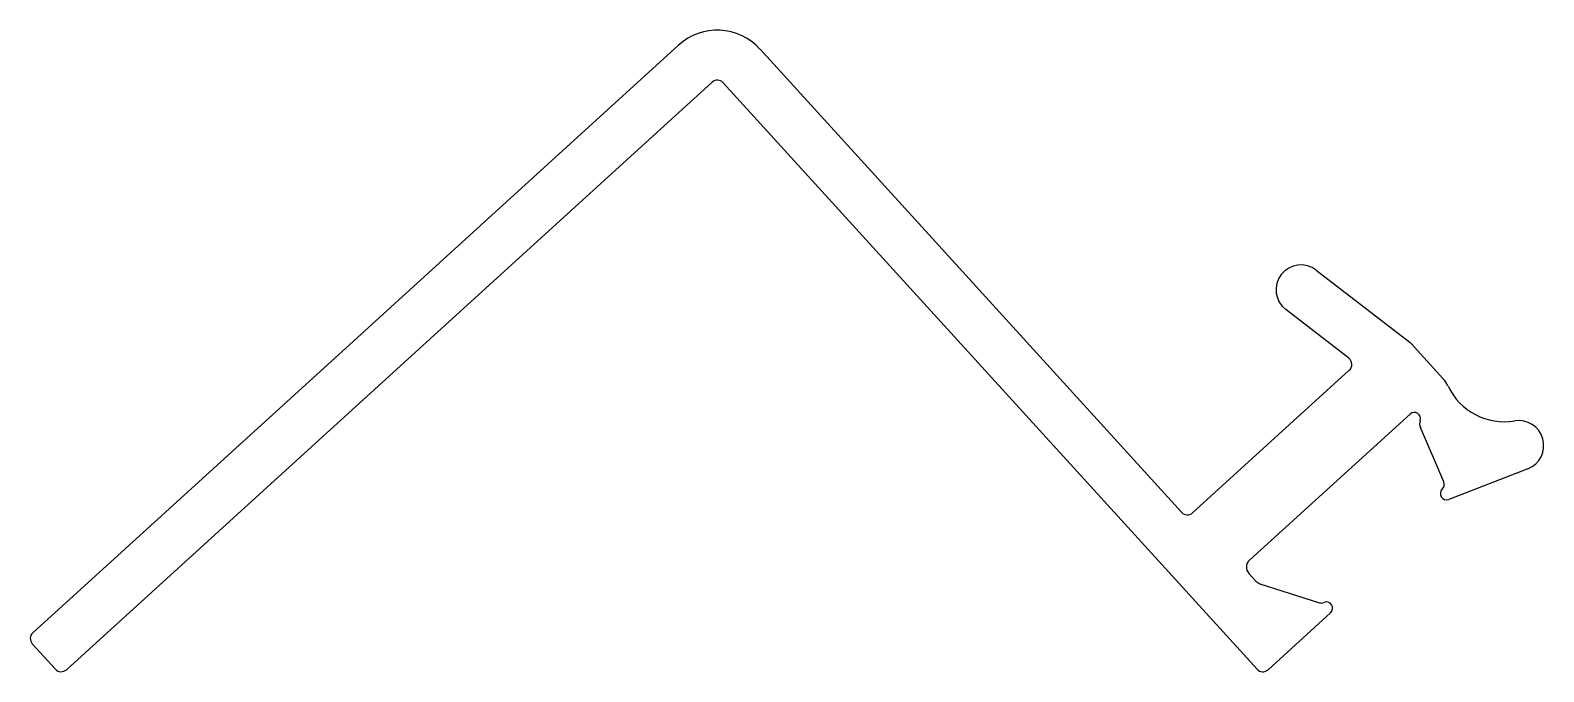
# Model space of a CAD drawing. Extents: x -18.9 to 29.6, y 5.7 to 26.3.
import ezdxf

# ---------------------------------------------------------------- set-up
doc = ezdxf.new("R2010")
doc.units = 0
doc.layers.get('0').update_dxf_attribs({"linetype": 'CONTINUOUS'})

msp = doc.modelspace()

# ---------------------------------------------------------------- linework, layer by layer
for p, q in [((-8.555, 16.328), (1.875, 25.821)), ((4.489, 25.698), (18.012, 10.839)), ((2.952, 24.638), (-17.759, 5.789)), ((20.43, 5.805), (3.305, 24.621)), ((22.332, 18.609), (25.341, 16.283)), ((23.372, 15.782), (21.353, 17.342)), ((-18.835, 6.972), (-8.555, 16.328)), ((25.373, 16.253), (26.391, 15.136)), ((18.365, 10.822), (23.388, 15.393)), ((25.338, 13.991), (20.186, 9.302)), ((26.42, 11.812), (25.669, 13.559)), ((29.115, 12.236), (26.58, 11.252)), ((20.166, 8.878), (20.391, 8.631)), ((20.522, 8.547), (22.433, 7.938)), ((22.789, 7.614), (20.783, 5.789)), ((-18.112, 5.805), (-18.852, 6.619))]:
    msp.add_line(p, q)
for centre, radius, start, end in [((3.12, 24.453), 1.85, 42.3057, 132.3057), ((3.12, 24.453), 0.25, 42.3057, 132.3057), ((21.842, 17.975), 0.8, 52.3057, 232.3057), ((25.188, 16.085), 0.25, 42.3057, 52.3057), ((23.217, 15.581), 0.254, 312.3057, 52.3057), ((25.651, 14.462), 1, 25.2769, 42.3057), ((28.364, 15.743), 2, 205.2769, 279.4996), ((25.473, 13.843), 0.2, 340.7047, 132.3057), ((25.945, 13.678), 0.3, 160.7047, 203.2606), ((28.826, 12.982), 0.8, 291.2072, 99.4996), ((26.237, 11.733), 0.2, 312.6342, 23.2606), ((26.508, 11.439), 0.2, 132.6342, 291.2072), ((18.197, 11.007), 0.25, 222.3057, 312.3057), ((20.388, 9.08), 0.3, 132.3057, 222.3057), ((20.613, 8.833), 0.3, 222.3057, 252.3058), ((22.493, 8.128), 0.2, 252.3058, 293.7153), ((22.654, 7.762), 0.2, 312.3057, 113.7153), ((-18.667, 6.787), 0.25, 132.3057, 222.3057), ((-17.927, 5.974), 0.25, 222.3057, 312.3057), ((20.615, 5.973), 0.25, 222.3057, 312.3057)]:
    msp.add_arc(centre, radius, start, end)

doc.saveas('drawing.dxf')
